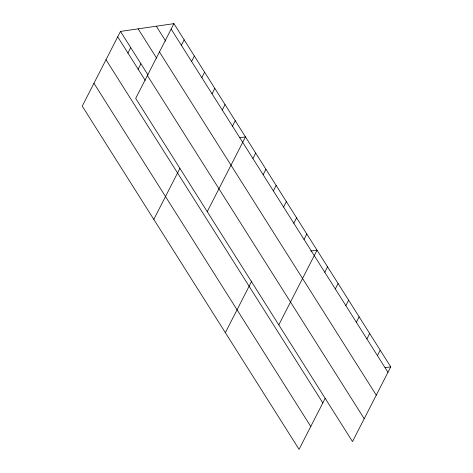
<?xml version="1.0" encoding="UTF-8"?>
<svg xmlns="http://www.w3.org/2000/svg" width="473" height="473" viewBox="0 0 473 473"><rect width="100%" height="100%" fill="white"/><g stroke="black" fill="none" stroke-linecap="round" stroke-linejoin="round"><path stroke-width="0.71" d="M173.934 23.65L135.692 98.378L352.509 441.587L390.751 366.859L173.934 23.65L120.491 31.413L82.249 106.141L299.066 449.35L325.164 398.349M127.929 53.029L130.714 47.596M138.151 69.212L140.93 63.772M181.372 45.266L184.157 39.833M191.595 61.443L194.373 56.009M201.817 77.625L204.596 72.192M212.04 93.802L214.819 88.368M153.796 219.401L179.9 168.4M222.257 109.984L225.042 104.551M232.48 126.167L235.264 120.727M207.245 211.638L245.481 136.91L239.841 137.726M252.925 158.526L255.704 153.086M263.142 174.703L265.927 169.269M273.364 190.885L276.149 185.446M283.587 207.062L286.366 201.628M225.349 332.661L251.784 281.009M293.81 223.244L296.589 217.805M304.033 239.421L306.811 233.987M278.792 324.898L317.034 250.164L310.684 251.086M324.78 272.271L327.564 266.837M335.316 288.944L338.094 283.504M345.846 305.611L348.625 300.178M356.376 322.284L359.155 316.845M366.906 338.952L369.691 333.518M377.436 355.619L380.221 350.186M385.105 367.675L390.751 366.859M171.149 29.084L387.966 372.292M156.297 26.21L165.733 41.145M159.448 51.953L376.266 395.156M138.128 28.853L156.604 58.102M120.491 31.413L148.008 74.976M147.393 75.514L364.21 418.717M117.706 36.853L145.229 80.41M106.005 59.716L322.823 402.925M93.95 83.278L310.767 426.48"/></g></svg>
